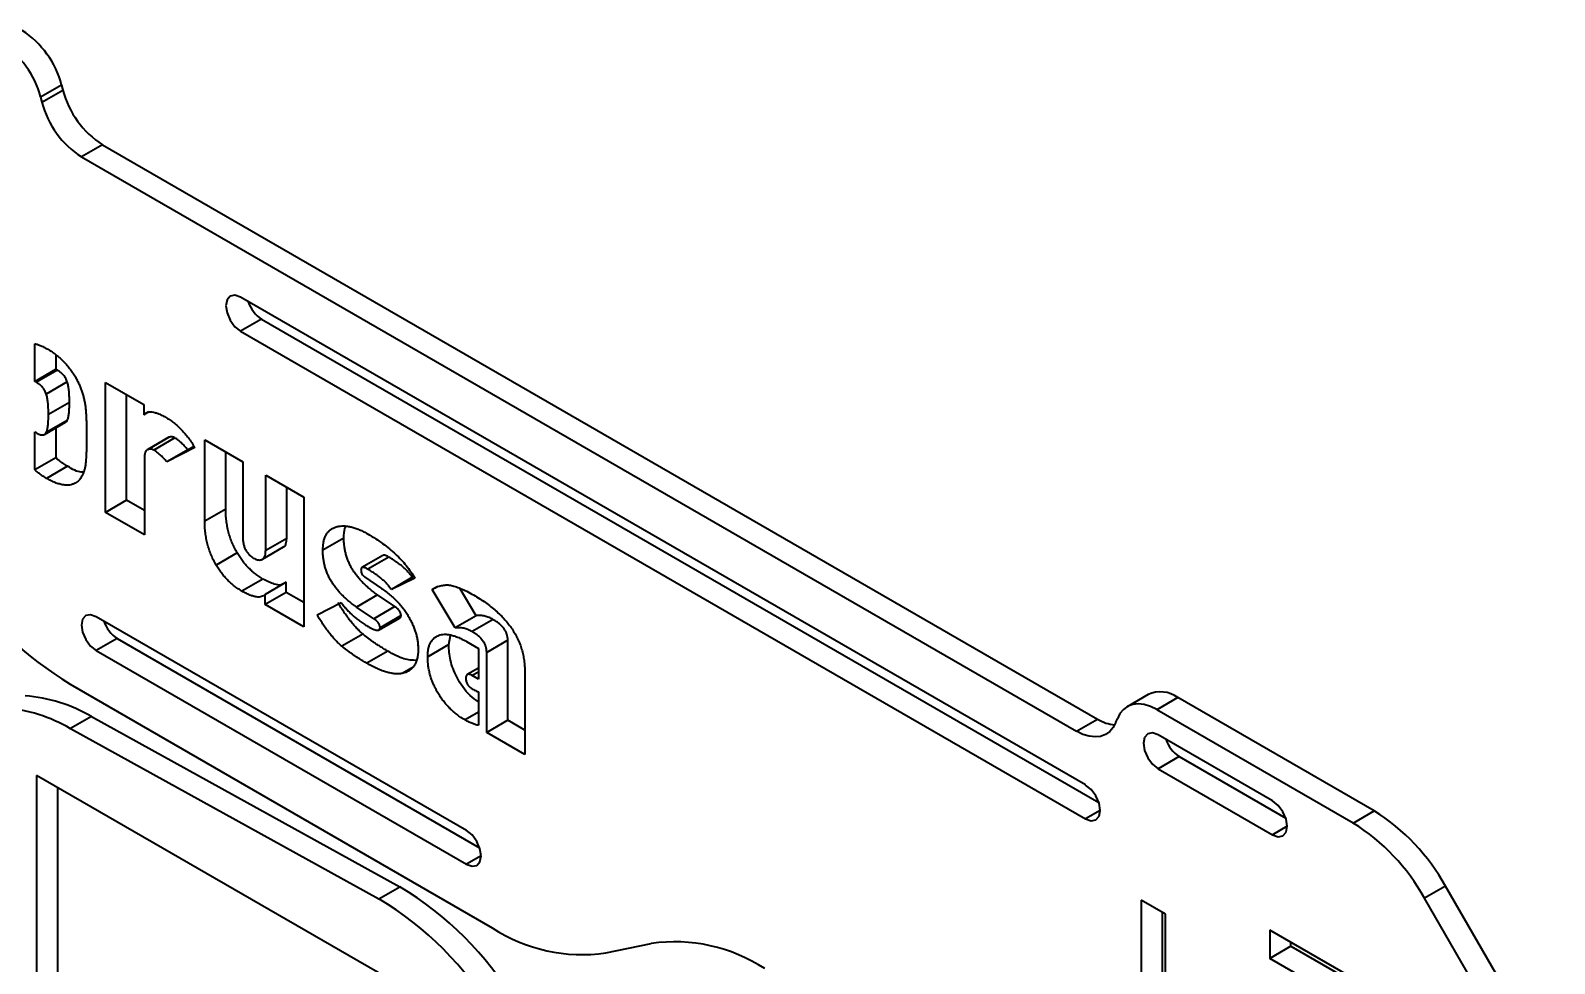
# Model space of a CAD drawing. Header units: millimetres. Extents: x 0 to 415, y 0 to 292.
# Drawn here: x 350.16 to 362.98, y 138.08 to 145.93 of the extents above; entities that cross this region are included whole.
import ezdxf

# ---------------------------------------------------------------- set-up
doc = ezdxf.new("R2010")
doc.units = ezdxf.units.MM

# ---------------------------------------------------------------- blocks, each defined once
blk = doc.blocks.new('SE9')
at = {"color": 7, "linetype": 'Continuous', "lineweight": 35}
for p, q in [((359.562, 140.015), (359.535, 139.984)), ((359.602, 140.022), (359.562, 140.015)), ((359.65, 140.006), (359.602, 140.022)), ((359.535, 139.984), (359.526, 139.934)), ((359.526, 139.934), (359.535, 139.874)), ((359.535, 139.874), (359.562, 139.812)), ((359.562, 139.812), (359.602, 139.758)), ((359.602, 139.758), (359.65, 139.72))]:
    blk.add_line(p, q, dxfattribs=at)
blk = doc.blocks.new('SE8')
blk.add_blockref('SE9', (0, 0))
blk = doc.blocks.new('SE11')
at = {"color": 7, "linetype": 'Continuous', "lineweight": 35}
for p, q in [((360.659, 139.412), (360.612, 139.45)), ((360.699, 139.358), (360.659, 139.412)), ((360.726, 139.296), (360.699, 139.358)), ((360.735, 139.236), (360.726, 139.296)), ((360.612, 139.165), (360.659, 139.148)), ((360.659, 139.148), (360.699, 139.156)), ((360.699, 139.156), (360.726, 139.187)), ((360.726, 139.187), (360.735, 139.236))]:
    blk.add_line(p, q, dxfattribs=at)
blk = doc.blocks.new('SE10')
blk.add_blockref('SE11', (0, 0))
blk = doc.blocks.new('SE17')
at = {"color": 7, "linetype": 'Continuous', "lineweight": 35}
for p, q in [((351.816, 143.664), (351.806, 143.615)), ((351.806, 143.615), (351.816, 143.555)), ((351.842, 143.695), (351.816, 143.664)), ((351.883, 143.703), (351.842, 143.695)), ((351.93, 143.687), (351.883, 143.703)), ((351.816, 143.555), (351.842, 143.493)), ((351.842, 143.493), (351.883, 143.439)), ((351.883, 143.439), (351.93, 143.401))]:
    blk.add_line(p, q, dxfattribs=at)
blk = doc.blocks.new('SE16')
blk.add_blockref('SE17', (0, 0))
blk = doc.blocks.new('SE19')
at = {"color": 7, "linetype": 'Continuous', "lineweight": 35}
for p, q in [((359.085, 139.545), (359.038, 139.583)), ((359.125, 139.491), (359.085, 139.545)), ((359.152, 139.429), (359.125, 139.491)), ((359.162, 139.369), (359.152, 139.429)), ((359.152, 139.32), (359.162, 139.369)), ((359.038, 139.298), (359.085, 139.281)), ((359.085, 139.281), (359.125, 139.289)), ((359.125, 139.289), (359.152, 139.32))]:
    blk.add_line(p, q, dxfattribs=at)
blk = doc.blocks.new('SE18')
blk.add_blockref('SE19', (0, 0))
blk = doc.blocks.new('SE25')
at = {"color": 7, "linetype": 'Continuous', "lineweight": 35}
for p, q in [((353.877, 139.163), (353.829, 139.202)), ((353.917, 139.109), (353.877, 139.163)), ((353.943, 139.047), (353.917, 139.109)), ((353.953, 138.987), (353.943, 139.047)), ((353.943, 138.938), (353.953, 138.987)), ((353.829, 138.916), (353.877, 138.899)), ((353.877, 138.899), (353.917, 138.907)), ((353.917, 138.907), (353.943, 138.938))]:
    blk.add_line(p, q, dxfattribs=at)
blk = doc.blocks.new('SE24')
blk.add_blockref('SE25', (0, 0))
blk = doc.blocks.new('SE27')
at = {"color": 7, "linetype": 'Continuous', "lineweight": 35}
for p, q in [((350.601, 140.977), (350.591, 140.928)), ((350.591, 140.928), (350.601, 140.868)), ((350.627, 141.008), (350.601, 140.977)), ((350.668, 141.016), (350.627, 141.008)), ((350.715, 140.999), (350.668, 141.016)), ((350.601, 140.868), (350.627, 140.806)), ((350.627, 140.806), (350.668, 140.752)), ((350.668, 140.752), (350.715, 140.714))]:
    blk.add_line(p, q, dxfattribs=at)
blk = doc.blocks.new('SE26')
blk.add_blockref('SE27', (0, 0))
blk = doc.blocks.new('SE33')
at = {"color": 7, "linetype": 'Continuous', "lineweight": 35}
for p, q in [((359.016, 140.009), (358.963, 140.035)), ((359.069, 139.993), (359.016, 140.009)), ((359.243, 140.032), (359.207, 140.007)), ((359.272, 140.067), (359.243, 140.032)), ((359.294, 140.111), (359.272, 140.067)), ((359.119, 139.987), (359.069, 139.993)), ((359.165, 139.992), (359.119, 139.987)), ((359.207, 140.007), (359.165, 139.992))]:
    blk.add_line(p, q, dxfattribs=at)
blk = doc.blocks.new('SE32')
blk.add_blockref('SE33', (0, 0))
blk = doc.blocks.new('SE35')
at = {"color": 7, "linetype": 'Continuous', "lineweight": 35}
for p, q in [((359.482, 140.265), (359.436, 140.26)), ((359.532, 140.259), (359.482, 140.265)), ((359.328, 140.184), (359.306, 140.141)), ((359.358, 140.219), (359.328, 140.184)), ((359.394, 140.245), (359.358, 140.219)), ((359.436, 140.26), (359.394, 140.245)), ((359.584, 140.243), (359.532, 140.259)), ((359.638, 140.217), (359.584, 140.243))]:
    blk.add_line(p, q, dxfattribs=at)
blk = doc.blocks.new('SE34')
blk.add_blockref('SE35', (0, 0))

msp = doc.modelspace()

# ---------------------------------------------------------------- linework, layer by layer
at = {"color": 7, "linetype": 'Continuous', "lineweight": 35}
for p, q in [((350.4243, 145.4722), (350.2475, 145.3702)), ((350.2591, 145.327), (350.4359, 145.429)), ((350.4243, 145.4722), (350.4359, 145.429)), ((350.2475, 145.3702), (350.2591, 145.327)), ((350.7678, 144.9699), (350.591, 144.8678)), ((350.7678, 144.9699), (359.1394, 140.1371)), ((350.591, 144.8678), (358.9626, 140.035)), ((359.0378, 139.5833), (351.93, 143.6866)), ((352.1068, 143.5029), (351.93, 143.4008)), ((352.1068, 143.5029), (359.1496, 139.4371)), ((351.93, 143.4008), (359.0378, 139.2975)), ((350.1978, 142.9785), (350.1978, 143.296)), ((350.3746, 143.1964), (350.3746, 143.0805)), ((350.1978, 142.9785), (350.3746, 143.0805)), ((350.3891, 143.0736), (350.2123, 142.9716)), ((350.4725, 142.974), (350.2957, 142.8719)), ((350.7945, 142.9688), (351.1151, 142.7836)), ((350.7945, 141.8765), (350.7945, 142.9688)), ((350.9712, 141.9785), (350.9712, 142.8667)), ((350.4903, 142.8023), (350.3135, 142.7003)), ((351.1151, 142.7836), (351.1151, 142.6977)), ((351.1563, 142.7215), (351.1151, 142.6977)), ((350.2815, 142.5331), (350.4583, 142.6351)), ((350.4725, 142.6506), (350.2957, 142.5485)), ((350.3746, 142.5868), (350.3746, 142.3382)), ((350.1978, 142.2362), (350.1978, 142.5556)), ((351.3225, 142.5058), (351.1457, 142.4038)), ((351.3277, 142.5086), (351.1509, 142.4066)), ((351.3781, 142.5027), (351.2013, 142.4007)), ((351.6281, 142.4875), (351.9488, 142.3024)), ((351.6281, 141.8016), (351.6281, 142.4875)), ((350.1978, 142.2362), (350.3746, 142.3382)), ((351.1211, 142.3237), (351.1211, 141.6879)), ((351.5442, 142.4228), (351.3097, 142.3013)), ((351.4865, 142.4034), (351.3097, 142.3013)), ((351.5387, 142.4304), (351.4865, 142.4034)), ((351.8049, 141.9037), (351.8049, 142.3854)), ((350.4747, 142.2651), (350.298, 142.1631)), ((351.9488, 142.3024), (351.9488, 141.6666)), ((352.1412, 141.5555), (352.1412, 142.1913)), ((352.1412, 142.1913), (352.4618, 142.0062)), ((352.3179, 141.6575), (352.3179, 142.0893)), ((350.9712, 141.9785), (350.7945, 141.8765)), ((351.1211, 141.892), (350.9712, 141.9785)), ((352.4618, 142.0062), (352.4618, 140.9139)), ((351.1211, 141.6879), (350.7945, 141.8765)), ((351.8049, 141.9037), (351.6281, 141.8016)), ((352.1155, 141.4837), (352.2923, 141.5857)), ((352.3179, 141.6575), (352.1412, 141.5555)), ((352.7989, 141.6605), (352.6221, 141.5584)), ((351.9011, 141.536), (351.7243, 141.434)), ((353.128, 141.5141), (352.9512, 141.4121)), ((353.1769, 141.5013), (353.0002, 141.3992)), ((352.1183, 141.3163), (351.9415, 141.2143)), ((352.9733, 141.3343), (353.1161, 141.2365)), ((353.3756, 141.3305), (353.1988, 141.2284)), ((353.3954, 141.324), (353.1988, 141.2284)), ((352.3147, 141.2892), (352.1379, 141.1871)), ((352.3147, 141.2029), (352.1379, 141.1009)), ((352.1379, 141.1009), (352.1379, 141.1871)), ((352.3147, 141.2029), (352.3147, 141.2892)), ((352.4618, 141.118), (352.3147, 141.2029)), ((353.0832, 141.1828), (352.9065, 141.0807)), ((353.2268, 141.0846), (353.0832, 141.1828)), ((353.588, 141.253), (353.543, 141.227)), ((353.7349, 140.9051), (353.543, 141.227)), ((353.9117, 141.0071), (353.7773, 141.2326)), ((352.4618, 140.9139), (352.1379, 141.1009)), ((352.574, 141.0157), (352.776, 141.119)), ((353.05, 140.9825), (352.9065, 141.0807)), ((353.2268, 141.0846), (353.05, 140.9825)), ((353.8292, 139.2016), (350.715, 140.9993)), ((353.0946, 140.8877), (353.2713, 140.9898)), ((353.2799, 141.0082), (353.1031, 140.9062)), ((353.9117, 141.0071), (353.7349, 140.9051)), ((354.0559, 140.9753), (353.8792, 140.8733)), ((350.8918, 140.8156), (350.715, 140.7136)), ((350.8918, 140.8156), (353.941, 139.0553)), ((352.9585, 140.8524), (352.7817, 140.7504)), ((353.6807, 140.7647), (353.6962, 140.8408)), ((353.8313, 140.7898), (353.9302, 140.7327)), ((354.1777, 140.8009), (354.0009, 140.6988)), ((354.1777, 140.1275), (354.1777, 140.8009)), ((350.715, 140.7136), (353.8292, 138.9158)), ((353.1684, 140.7101), (352.9916, 140.6081)), ((353.6807, 140.7647), (353.5039, 140.6626)), ((353.9302, 140.7327), (353.9302, 140.4735)), ((354.0009, 140.0254), (354.0009, 140.6988)), ((353.3808, 140.5747), (353.289, 140.5217)), ((353.9302, 140.5667), (353.8368, 140.5127)), ((353.9302, 140.5327), (353.8789, 140.5031)), ((354.3216, 140.5357), (354.3216, 139.8403)), ((350.4967, 140.4313), (354.0475, 138.3815)), ((353.9302, 140.4735), (353.8789, 140.5031)), ((353.9302, 140.3671), (353.9302, 140.0859)), ((359.5648, 140.3435), (359.388, 140.2415)), ((359.8147, 140.3188), (359.638, 140.2167)), ((361.4665, 139.3652), (359.8147, 140.3188)), ((350.6762, 140.1591), (350.4994, 140.0571)), ((350.6762, 140.1591), (353.2686, 138.7272)), ((353.9302, 140.1946), (353.8191, 140.1304)), ((358.9626, 140.035), (359.1394, 140.1371)), ((359.2945, 140.111), (359.3061, 140.1408)), ((361.2898, 139.2631), (359.638, 140.2167)), ((350.4994, 140.0571), (353.0918, 138.6251)), ((354.1777, 140.1275), (354.0009, 140.0254)), ((354.3216, 139.8403), (354.0009, 140.0254)), ((354.3216, 140.0444), (354.1777, 140.1275)), ((360.6116, 139.4505), (359.6495, 140.0059)), ((359.8263, 139.8222), (359.6495, 139.7201)), ((359.8263, 139.8222), (360.7234, 139.3043)), ((353.2995, 137.8822), (350.2126, 139.6642)), ((350.2126, 139.6642), (350.2126, 137.1737)), ((359.6495, 139.7201), (360.6116, 139.1647)), ((350.3894, 139.5621), (350.3894, 137.2758)), ((359.1616, 139.369), (359.0378, 139.2975)), ((361.2898, 139.2631), (361.4665, 139.3652)), ((360.7354, 139.2361), (360.6116, 139.1647)), ((353.9529, 138.9872), (353.8292, 138.9158)), ((353.0918, 138.6251), (353.2686, 138.7272)), ((362.0665, 138.7318), (361.8898, 138.6298)), ((362.9837, 137.1433), (362.0665, 138.7318)), ((359.7108, 138.4967), (359.5058, 138.615)), ((359.5058, 138.615), (359.5058, 136.7748)), ((362.8069, 137.0412), (361.8898, 138.6298)), ((359.6826, 138.513), (359.6826, 136.8768)), ((359.7108, 136.6564), (359.7108, 138.4967)), ((361.258, 137.9742), (360.5877, 138.3612)), ((360.5877, 138.3612), (360.5877, 138.1244)), ((355.0023, 138.1699), (355.3849, 138.2497)), ((360.7644, 138.2264), (360.5877, 138.1244)), ((360.7644, 138.2264), (360.7644, 138.2591)), ((360.7644, 138.2264), (361.4347, 137.8395)), ((361.258, 137.7374), (360.5877, 138.1244))]:
    msp.add_line(p, q, dxfattribs=at)
for centre, radius, start, end in [((349.668, 145.275), 0.7816, 14.61297, 57.11028), ((349.4912, 145.173), 0.7816, 14.61297, 57.11028), ((351.1922, 145.6262), 0.7816, 194.61297, 237.11028), ((351.0154, 145.5241), 0.7816, 194.61297, 237.11028), ((352.2551, 143.7321), 0.2731, 197.70377, 237.10104), ((352.1767, 143.1892), 3.2293, 215.32201, 238.65112), ((351.0401, 141.0449), 0.2731, 197.70377, 237.10104), ((350.0179, 139.0328), 1.3045, 59.69635, 85.57089), ((359.6688, 140.12), 0.2466, 53.72258, 114.96696), ((349.8412, 138.9308), 1.3045, 59.69635, 85.57089), ((359.3125, 140.4185), 0.3304, 238.40283, 265.20009), ((359.9746, 140.0515), 0.2731, 197.70377, 237.10104), ((360.3736, 137.7943), 1.7311, 28.85561, 58.04533), ((360.5503, 137.8964), 1.7311, 28.85561, 58.04533), ((351.8334, 136.3251), 2.7982, 30.79413, 59.14217), ((351.6566, 136.223), 2.7982, 30.79413, 59.14217), ((354.8056, 139.5424), 1.3866, 236.85414, 278.15382), ((355.5815, 136.8771), 1.3866, 56.85414, 98.15382)]:
    msp.add_arc(centre, radius, start, end, dxfattribs=at)
for points, knots in [([(350.1978, 143.296), (350.2024, 143.2952), (350.2156, 143.2923), (350.2385, 143.2849), (350.2672, 143.2723), (350.2873, 143.2613), (350.2977, 143.2555)], [0, 0, 0, 0, 0.1441048, 0.4072274, 0.6909612, 1, 1, 1, 1]), ([(350.2977, 143.2555), (350.3103, 143.248), (350.3349, 143.2334), (350.3706, 143.208), (350.4042, 143.1809), (350.4356, 143.1517), (350.4651, 143.1209), (350.4923, 143.0879), (350.5176, 143.0532), (350.5325, 143.0285), (350.5399, 143.0162)], [0, 0, 0, 0, 0.1433743, 0.278982, 0.4077707, 0.5317532, 0.6517644, 0.7685504, 0.8843881, 1, 1, 1, 1]), ([(350.2957, 142.8719), (350.2938, 142.8772), (350.2901, 142.8874), (350.2827, 142.9022), (350.2739, 142.916), (350.2643, 142.9293), (350.2529, 142.9412), (350.2405, 142.9526), (350.2268, 142.9627), (350.2172, 142.9686), (350.2123, 142.9716)], [0, 0, 0, 0, 0.1208253, 0.2362908, 0.3495469, 0.4666222, 0.5863322, 0.7136198, 0.852442, 1, 1, 1, 1]), ([(350.4725, 142.974), (350.4706, 142.9792), (350.4669, 142.9894), (350.4595, 143.0043), (350.4507, 143.0181), (350.441, 143.0314), (350.4297, 143.0433), (350.4173, 143.0546), (350.4036, 143.0647), (350.394, 143.0706), (350.3891, 143.0736)], [0, 0, 0, 0, 0.1208253, 0.2362908, 0.3495469, 0.4666222, 0.5863322, 0.7136198, 0.852442, 1, 1, 1, 1]), ([(350.4903, 142.8023), (350.4902, 142.8118), (350.4901, 142.8299), (350.4895, 142.8562), (350.4879, 142.8807), (350.486, 142.9032), (350.4835, 142.9237), (350.4805, 142.9421), (350.4772, 142.9586), (350.474, 142.9691), (350.4725, 142.974)], [0, 0, 0, 0, 0.1731746, 0.3305266, 0.4758076, 0.6073272, 0.7235333, 0.8281896, 0.9199373, 1, 1, 1, 1]), ([(350.5399, 143.0162), (350.5455, 143.0063), (350.5566, 142.9866), (350.5714, 142.956), (350.5843, 142.9246), (350.596, 142.8928), (350.6058, 142.8602), (350.614, 142.8269), (350.6205, 142.7929), (350.6236, 142.7704), (350.6251, 142.759)], [0, 0, 0, 0, 0.1179976, 0.2368457, 0.3567864, 0.4783508, 0.6017837, 0.730689, 0.8631094, 1, 1, 1, 1]), ([(350.3135, 142.7003), (350.3134, 142.7097), (350.3133, 142.7278), (350.3127, 142.7542), (350.3111, 142.7787), (350.3092, 142.8011), (350.3067, 142.8216), (350.3037, 142.84), (350.3004, 142.8566), (350.2972, 142.8671), (350.2957, 142.8719)], [0, 0, 0, 0, 0.1731746, 0.3305266, 0.4758076, 0.6073272, 0.7235333, 0.8281896, 0.9199373, 1, 1, 1, 1]), ([(350.4725, 142.6506), (350.474, 142.6537), (350.4772, 142.6605), (350.4805, 142.6732), (350.4835, 142.6884), (350.4859, 142.7061), (350.4879, 142.7264), (350.4895, 142.7491), (350.4901, 142.7748), (350.4902, 142.7929), (350.4903, 142.8023)], [0, 0, 0, 0, 0.0797831, 0.1712106, 0.2755015, 0.3947837, 0.5240937, 0.6688675, 0.82743, 1, 1, 1, 1]), ([(350.6251, 142.759), (350.6258, 142.7522), (350.6273, 142.7373), (350.6293, 142.7138), (350.6307, 142.6876), (350.632, 142.6585), (350.6329, 142.6266), (350.6338, 142.5918), (350.6339, 142.5546), (350.634, 142.5286), (350.6341, 142.5152)], [0, 0, 0, 0, 0.0816565, 0.1765441, 0.2820779, 0.4008277, 0.5328237, 0.6756685, 0.8317836, 1, 1, 1, 1]), ([(351.1151, 142.6977), (351.1192, 142.7023), (351.1275, 142.7115), (351.144, 142.7192), (351.1628, 142.7234), (351.1845, 142.723), (351.2092, 142.718), (351.2365, 142.7087), (351.2666, 142.6954), (351.2875, 142.6838), (351.2985, 142.6778)], [0, 0, 0, 0, 0.1057024, 0.2120424, 0.3209828, 0.4369971, 0.5608107, 0.6958468, 0.84109, 1, 1, 1, 1]), ([(350.2957, 142.5485), (350.2972, 142.5517), (350.3004, 142.5584), (350.3037, 142.5712), (350.3068, 142.5863), (350.3091, 142.6041), (350.3112, 142.6243), (350.3127, 142.6471), (350.3133, 142.6728), (350.3134, 142.6908), (350.3135, 142.7003)], [0, 0, 0, 0, 0.0797831, 0.1712106, 0.2755015, 0.3947837, 0.5240937, 0.6688675, 0.82743, 1, 1, 1, 1]), ([(350.458, 142.6357), (350.4588, 142.6359), (350.4654, 142.6379), (350.4692, 142.6447), (350.4725, 142.6506)], [0, 0, 0, 0, 0.1183497, 1, 1, 1, 1]), ([(351.2985, 142.6778), (351.3104, 142.6706), (351.3339, 142.6564), (351.3684, 142.6312), (351.4015, 142.603), (351.4331, 142.5725), (351.4632, 142.539), (351.4918, 142.5029), (351.5194, 142.4643), (351.5359, 142.4367), (351.5442, 142.4228)], [0, 0, 0, 0, 0.1319909, 0.2594183, 0.3835632, 0.5063408, 0.6272372, 0.7491807, 0.8733256, 1, 1, 1, 1]), ([(350.2123, 142.5458), (350.2173, 142.5431), (350.2269, 142.5379), (350.2407, 142.5322), (350.2531, 142.529), (350.2644, 142.528), (350.2742, 142.5297), (350.283, 142.5333), (350.29, 142.5399), (350.2938, 142.5456), (350.2957, 142.5485)], [0, 0, 0, 0, 0.1504517, 0.2871653, 0.4172012, 0.5372296, 0.6532458, 0.7668031, 0.8810213, 1, 1, 1, 1]), ([(350.6341, 142.5152), (350.634, 142.5017), (350.6339, 142.4759), (350.6338, 142.4385), (350.633, 142.4047), (350.632, 142.3738), (350.6307, 142.3462), (350.6294, 142.3216), (350.6273, 142.3005), (350.6258, 142.2875), (350.6251, 142.2814)], [0, 0, 0, 0, 0.1692208, 0.3251464, 0.4690261, 0.5996541, 0.7194668, 0.8248725, 0.9184426, 1, 1, 1, 1]), ([(351.3781, 142.5027), (351.3739, 142.5048), (351.3655, 142.5091), (351.3528, 142.5117), (351.34, 142.5117), (351.332, 142.5097), (351.3277, 142.5086)], [0, 0, 0, 0, 0.2238437, 0.4610809, 0.715134, 1, 1, 1, 1]), ([(351.4865, 142.4034), (351.4767, 142.4147), (351.458, 142.4362), (351.4298, 142.4637), (351.4035, 142.4865), (351.3863, 142.4975), (351.3781, 142.5027)], [0, 0, 0, 0, 0.2889211, 0.5473811, 0.7839958, 1, 1, 1, 1]), ([(350.4747, 142.2651), (350.4641, 142.2714), (350.4438, 142.2834), (350.415, 142.3041), (350.3921, 142.322), (350.3791, 142.3339), (350.3746, 142.3382)], [0, 0, 0, 0, 0.313982, 0.5999654, 0.8592399, 1, 1, 1, 1]), ([(351.1509, 142.4066), (351.1463, 142.4042), (351.1363, 142.3991), (351.1277, 142.3805), (351.1217, 142.3556), (351.1213, 142.3349), (351.1211, 142.3237)], [0, 0, 0, 0, 0.2022899, 0.4284258, 0.6897374, 1, 1, 1, 1]), ([(351.2013, 142.4007), (351.1972, 142.4027), (351.1887, 142.407), (351.176, 142.4097), (351.1633, 142.4096), (351.1552, 142.4076), (351.1509, 142.4066)], [0, 0, 0, 0, 0.2238437, 0.4610809, 0.715134, 1, 1, 1, 1]), ([(351.3097, 142.3013), (351.2999, 142.3126), (351.2813, 142.3341), (351.2531, 142.3617), (351.2267, 142.3845), (351.2095, 142.3954), (351.2013, 142.4007)], [0, 0, 0, 0, 0.2889211, 0.5473811, 0.7839958, 1, 1, 1, 1]), ([(350.298, 142.1631), (350.2873, 142.1694), (350.2671, 142.1814), (350.2382, 142.202), (350.2154, 142.22), (350.2023, 142.2318), (350.1978, 142.2362)], [0, 0, 0, 0, 0.313982, 0.5999654, 0.8592399, 1, 1, 1, 1]), ([(350.6049, 142.2166), (350.5998, 142.216), (350.5614, 142.2117), (350.515, 142.2403), (350.4747, 142.2651)], [0, 0, 0, 0, 0.133865, 1, 1, 1, 1]), ([(350.6251, 142.2814), (350.6236, 142.2718), (350.6205, 142.2528), (350.614, 142.2264), (350.6058, 142.2026), (350.5959, 142.1814), (350.5844, 142.1628), (350.5711, 142.1468), (350.5564, 142.1331), (350.5452, 142.1262), (350.5397, 142.1227)], [0, 0, 0, 0, 0.1367995, 0.2691317, 0.3979512, 0.5213019, 0.6427855, 0.763312, 0.8820809, 1, 1, 1, 1]), ([(350.5397, 142.1227), (350.5322, 142.1192), (350.5171, 142.1121), (350.4918, 142.1064), (350.4646, 142.1049), (350.4353, 142.108), (350.4039, 142.1151), (350.3704, 142.1267), (350.3349, 142.1425), (350.3105, 142.1561), (350.298, 142.1631)], [0, 0, 0, 0, 0.1160089, 0.2321581, 0.3492584, 0.4687126, 0.5930287, 0.7221639, 0.8571909, 1, 1, 1, 1]), ([(351.9011, 141.536), (351.8934, 141.5499), (351.8779, 141.5777), (351.8584, 141.6212), (351.8418, 141.6657), (351.8282, 141.7114), (351.8177, 141.7582), (351.8103, 141.8059), (351.8057, 141.855), (351.8052, 141.8871), (351.8049, 141.9037)], [0, 0, 0, 0, 0.1143663, 0.2289977, 0.3454181, 0.465083, 0.589334, 0.719371, 0.8553967, 1, 1, 1, 1]), ([(351.7243, 141.434), (351.7166, 141.4479), (351.7011, 141.4757), (351.6816, 141.5192), (351.665, 141.5637), (351.6515, 141.6093), (351.6409, 141.6561), (351.6335, 141.7039), (351.6289, 141.7529), (351.6284, 141.7851), (351.6281, 141.8016)], [0, 0, 0, 0, 0.1143663, 0.2289977, 0.3454181, 0.465083, 0.589334, 0.719371, 0.8553967, 1, 1, 1, 1]), ([(352.6221, 141.5584), (352.6226, 141.5719), (352.6234, 141.5982), (352.6289, 141.6343), (352.6385, 141.6656), (352.6516, 141.693), (352.6688, 141.7156), (352.6898, 141.7338), (352.7142, 141.7486), (352.733, 141.7542), (352.7426, 141.757)], [0, 0, 0, 0, 0.1307618, 0.2556107, 0.3774893, 0.4968874, 0.6173533, 0.7404087, 0.8671825, 1, 1, 1, 1]), ([(352.7426, 141.757), (352.7516, 141.7589), (352.7697, 141.7626), (352.7988, 141.7633), (352.8293, 141.7603), (352.861, 141.7547), (352.8943, 141.7449), (352.9291, 141.7314), (352.9653, 141.7147), (352.9899, 141.7011), (353.0024, 141.6941)], [0, 0, 0, 0, 0.118551, 0.2379918, 0.3576584, 0.4789896, 0.6038728, 0.7313721, 0.8632235, 1, 1, 1, 1]), ([(352.7989, 141.6605), (352.799, 141.6904), (352.7991, 141.7251), (352.811, 141.7493), (352.8127, 141.7526)], [0, 0, 0, 0, 0.8635928, 1, 1, 1, 1]), ([(353.0024, 141.6941), (353.0239, 141.6813), (353.0654, 141.6565), (353.1255, 141.6151), (353.1813, 141.5717), (353.2328, 141.5265), (353.2801, 141.4793), (353.323, 141.4299), (353.3618, 141.3784), (353.3843, 141.342), (353.3954, 141.324)], [0, 0, 0, 0, 0.1524973, 0.2949, 0.4285817, 0.554312, 0.6725284, 0.785254, 0.8939849, 1, 1, 1, 1]), ([(351.9488, 141.6666), (351.9491, 141.6549), (351.9497, 141.6335), (351.9556, 141.6015), (351.9653, 141.5723), (351.9758, 141.5558), (351.9808, 141.548)], [0, 0, 0, 0, 0.3091471, 0.57034, 0.7948304, 1, 1, 1, 1]), ([(351.9808, 141.548), (351.9853, 141.5418), (351.9939, 141.5299), (352.008, 141.5147), (352.0224, 141.5016), (352.0321, 141.4955), (352.037, 141.4924)], [0, 0, 0, 0, 0.266058, 0.5196148, 0.7593092, 1, 1, 1, 1]), ([(352.1021, 141.478), (352.1081, 141.4801), (352.1202, 141.4844), (352.1325, 141.5013), (352.14, 141.5251), (352.1407, 141.545), (352.1412, 141.5555)], [0, 0, 0, 0, 0.2330813, 0.468545, 0.7177102, 1, 1, 1, 1]), ([(352.2917, 141.5868), (352.2941, 141.5879), (352.3036, 141.5922), (352.315, 141.6153), (352.3168, 141.6415), (352.3179, 141.6575)], [0, 0, 0, 0, 0.1220109, 0.4643093, 1, 1, 1, 1]), ([(352.9065, 141.0807), (352.895, 141.0887), (352.8727, 141.1043), (352.8404, 141.1296), (352.8102, 141.1556), (352.7823, 141.1824), (352.7566, 141.21), (352.7333, 141.2383), (352.7119, 141.267), (352.6932, 141.2969), (352.6761, 141.3272), (352.6618, 141.3584), (352.6495, 141.3901), (352.6393, 141.4226), (352.6317, 141.4557), (352.6262, 141.4895), (352.6225, 141.5242), (352.6223, 141.5469), (352.6221, 141.5584)], [0, 0, 0, 0, 0.0782246, 0.1525378, 0.2226876, 0.289044, 0.3520437, 0.4121967, 0.4697679, 0.5260537, 0.5814177, 0.6362064, 0.6918486, 0.7482229, 0.8070568, 0.8678983, 0.9324737, 1, 1, 1, 1]), ([(353.0832, 141.1828), (353.0718, 141.1908), (353.0494, 141.2063), (353.0171, 141.2317), (352.987, 141.2577), (352.9591, 141.2845), (352.9334, 141.312), (352.91, 141.3403), (352.8886, 141.3691), (352.8699, 141.399), (352.8529, 141.4292), (352.8386, 141.4604), (352.8263, 141.4921), (352.8161, 141.5246), (352.8084, 141.5577), (352.803, 141.5916), (352.7993, 141.6263), (352.7991, 141.6489), (352.7989, 141.6605)], [0, 0, 0, 0, 0.0782246, 0.1525378, 0.2226876, 0.289044, 0.3520437, 0.4121967, 0.4697679, 0.5260537, 0.5814177, 0.6362064, 0.6918486, 0.7482229, 0.8070568, 0.8678983, 0.9324737, 1, 1, 1, 1]), ([(351.9415, 141.2143), (351.9306, 141.2209), (351.9092, 141.2337), (351.8779, 141.2562), (351.8482, 141.2808), (351.8201, 141.3075), (351.7935, 141.3359), (351.7686, 141.3665), (351.7455, 141.3994), (351.7314, 141.4224), (351.7243, 141.434)], [0, 0, 0, 0, 0.1378455, 0.2691807, 0.3962328, 0.5199337, 0.6400524, 0.7596498, 0.8793212, 1, 1, 1, 1]), ([(352.1183, 141.3163), (352.1073, 141.3229), (352.086, 141.3358), (352.0547, 141.3582), (352.025, 141.3829), (351.9969, 141.4095), (351.9703, 141.4379), (351.9454, 141.4685), (351.9222, 141.5014), (351.9082, 141.5244), (351.9011, 141.536)], [0, 0, 0, 0, 0.1378455, 0.2691807, 0.3962328, 0.5199337, 0.6400524, 0.7596498, 0.8793212, 1, 1, 1, 1]), ([(352.037, 141.4924), (352.0432, 141.4891), (352.0552, 141.4826), (352.0724, 141.4772), (352.0883, 141.4751), (352.0975, 141.477), (352.1021, 141.478)], [0, 0, 0, 0, 0.2680553, 0.5197242, 0.7613307, 1, 1, 1, 1]), ([(353.1769, 141.5013), (353.1642, 141.5079), (353.1482, 141.5161), (353.1323, 141.5165), (353.1292, 141.5143), (353.1283, 141.5136)], [0, 0, 0, 0, 0.7337311, 0.9180291, 1, 1, 1, 1]), ([(353.3756, 141.3305), (353.3697, 141.3383), (353.3577, 141.3543), (353.338, 141.3775), (353.3161, 141.3994), (353.2923, 141.4214), (353.2663, 141.4423), (353.2383, 141.4627), (353.2083, 141.4827), (353.1876, 141.4949), (353.1769, 141.5013)], [0, 0, 0, 0, 0.1013619, 0.2070635, 0.3192645, 0.4386909, 0.5654471, 0.7017065, 0.8456107, 1, 1, 1, 1]), ([(352.2964, 141.2802), (352.288, 141.2749), (352.2655, 141.2608), (352.2022, 141.2733), (352.1501, 141.3), (352.1183, 141.3163)], [0, 0, 0, 0, 0.1859212, 0.5023504, 1, 1, 1, 1]), ([(353.0002, 141.3992), (352.9956, 141.4018), (352.9872, 141.4065), (352.9755, 141.4112), (352.9655, 141.4139), (352.9571, 141.4144), (352.9506, 141.4123), (352.9459, 141.4076), (352.9434, 141.4002), (352.943, 141.3943), (352.9428, 141.3913)], [0, 0, 0, 0, 0.1776765, 0.3306682, 0.4670728, 0.5832765, 0.6885455, 0.7898367, 0.8907001, 1, 1, 1, 1]), ([(352.9428, 141.3913), (352.9431, 141.3856), (352.9436, 141.3752), (352.9498, 141.3585), (352.9603, 141.3438), (352.9688, 141.3376), (352.9733, 141.3343)], [0, 0, 0, 0, 0.2765699, 0.5064102, 0.7343183, 1, 1, 1, 1]), ([(353.1988, 141.2284), (353.1929, 141.2363), (353.181, 141.2523), (353.1613, 141.2754), (353.1393, 141.2974), (353.1155, 141.3194), (353.0895, 141.3403), (353.0615, 141.3607), (353.0315, 141.3807), (353.0108, 141.3929), (353.0002, 141.3992)], [0, 0, 0, 0, 0.1013619, 0.2070635, 0.3192645, 0.4386909, 0.5654471, 0.7017065, 0.8456107, 1, 1, 1, 1]), ([(352.1379, 141.1871), (352.1333, 141.1828), (352.124, 141.1742), (352.1061, 141.1672), (352.0858, 141.1636), (352.0622, 141.1655), (352.0362, 141.1709), (352.0071, 141.1813), (351.9753, 141.1956), (351.9531, 141.2079), (351.9415, 141.2143)], [0, 0, 0, 0, 0.1043021, 0.2092145, 0.3196531, 0.4352174, 0.5604054, 0.6949643, 0.8415611, 1, 1, 1, 1]), ([(353.1161, 141.2365), (353.1288, 141.2276), (353.1533, 141.2102), (353.1887, 141.1819), (353.2216, 141.1528), (353.2521, 141.123), (353.2798, 141.0917), (353.3053, 141.0602), (353.328, 141.0273), (353.3413, 141.0046), (353.3479, 140.9934)], [0, 0, 0, 0, 0.1490806, 0.2897086, 0.4225326, 0.5483218, 0.6675071, 0.7820868, 0.8925824, 1, 1, 1, 1]), ([(353.543, 141.227), (353.5555, 141.2345), (353.5794, 141.2487), (353.6178, 141.2619), (353.6559, 141.2675), (353.695, 141.2649), (353.7369, 141.2539), (353.7829, 141.2372), (353.8346, 141.2125), (353.8707, 141.1924), (353.8897, 141.1819)], [0, 0, 0, 0, 0.1388602, 0.2651818, 0.3813842, 0.4879379, 0.5968093, 0.7184716, 0.8523342, 1, 1, 1, 1]), ([(353.8897, 141.1819), (353.9072, 141.1716), (353.941, 141.1516), (353.99, 141.1186), (354.0356, 141.0847), (354.0779, 141.0492), (354.1169, 141.0129), (354.1527, 140.9753), (354.1849, 140.9364), (354.2138, 140.8964), (354.2393, 140.8552), (354.2615, 140.8128), (354.2803, 140.7691), (354.2952, 140.7244), (354.307, 140.6786), (354.3156, 140.6316), (354.3205, 140.5835), (354.3212, 140.5519), (354.3216, 140.5357)], [0, 0, 0, 0, 0.08302, 0.160717, 0.2337823, 0.3021824, 0.3666185, 0.4276821, 0.4856168, 0.5409223, 0.594909, 0.6484057, 0.7017134, 0.7564169, 0.8128081, 0.8715645, 0.9340209, 1, 1, 1, 1]), ([(352.9585, 140.8524), (352.9491, 140.8608), (352.9302, 140.8778), (352.9027, 140.906), (352.8757, 140.936), (352.8494, 140.9684), (352.8236, 141.0027), (352.7985, 141.039), (352.7741, 141.0774), (352.7587, 141.1042), (352.7508, 141.1178)], [0, 0, 0, 0, 0.1188781, 0.2387591, 0.3590071, 0.4816324, 0.6067348, 0.734002, 0.8646452, 1, 1, 1, 1]), ([(352.776, 141.119), (352.7835, 141.1089), (352.7988, 141.0886), (352.8234, 141.06), (352.8491, 141.0326), (352.8763, 141.0068), (352.9049, 140.9825), (352.9349, 140.9598), (352.9662, 140.9381), (352.9875, 140.9254), (352.9984, 140.9189)], [0, 0, 0, 0, 0.1161523, 0.2327017, 0.3519073, 0.4731573, 0.5982778, 0.7269799, 0.861094, 1, 1, 1, 1]), ([(353.2799, 141.0082), (353.2798, 141.0115), (353.2796, 141.0178), (353.277, 141.028), (353.2725, 141.0379), (353.2667, 141.0479), (353.2588, 141.0571), (353.2498, 141.0669), (353.2388, 141.0759), (353.231, 141.0816), (353.2268, 141.0846)], [0, 0, 0, 0, 0.112712, 0.2170552, 0.3198905, 0.4281519, 0.5454416, 0.6780997, 0.8282669, 1, 1, 1, 1]), ([(352.7817, 140.7504), (352.7723, 140.7588), (352.7534, 140.7757), (352.7259, 140.8039), (352.6989, 140.834), (352.6727, 140.8664), (352.6468, 140.9006), (352.6217, 140.9369), (352.5973, 140.9754), (352.5819, 141.0021), (352.574, 141.0157)], [0, 0, 0, 0, 0.1188781, 0.2387591, 0.3590071, 0.4816324, 0.6067348, 0.734002, 0.8646452, 1, 1, 1, 1]), ([(352.9984, 140.9189), (353.0066, 140.9144), (353.0219, 140.9059), (353.0433, 140.8953), (353.0614, 140.8886), (353.0763, 140.8849), (353.0881, 140.8848), (353.0967, 140.8881), (353.1021, 140.8954), (353.1028, 140.9025), (353.1031, 140.9062)], [0, 0, 0, 0, 0.1999494, 0.3738806, 0.5230876, 0.648884, 0.7519466, 0.8415386, 0.9191946, 1, 1, 1, 1]), ([(353.1031, 140.9062), (353.103, 140.9094), (353.1028, 140.9157), (353.1002, 140.926), (353.0957, 140.9359), (353.0899, 140.9459), (353.082, 140.9551), (353.073, 140.9649), (353.062, 140.9738), (353.0542, 140.9795), (353.05, 140.9825)], [0, 0, 0, 0, 0.112712, 0.2170552, 0.3198905, 0.4281519, 0.5454416, 0.6780997, 0.8282669, 1, 1, 1, 1]), ([(353.2708, 140.9908), (353.2726, 140.9915), (353.2784, 140.9939), (353.2793, 141.0024), (353.2799, 141.0082)], [0, 0, 0, 0, 0.317592, 1, 1, 1, 1]), ([(353.3479, 140.9934), (353.3539, 140.9822), (353.3659, 140.9601), (353.3815, 140.9263), (353.3946, 140.8927), (353.4052, 140.8591), (353.4134, 140.8257), (353.4195, 140.7922), (353.423, 140.7588), (353.4235, 140.7372), (353.4238, 140.7263)], [0, 0, 0, 0, 0.1265792, 0.2502167, 0.3723652, 0.4933551, 0.6159888, 0.7402724, 0.8682513, 1, 1, 1, 1]), ([(353.8792, 140.8733), (353.8673, 140.8795), (353.8431, 140.8922), (353.8068, 140.9029), (353.7703, 140.9078), (353.7469, 140.906), (353.7349, 140.9051)], [0, 0, 0, 0, 0.2334264, 0.4739541, 0.7287075, 1, 1, 1, 1]), ([(354.0559, 140.9753), (354.044, 140.9816), (354.0199, 140.9942), (353.9836, 141.005), (353.947, 141.0099), (353.9237, 141.0081), (353.9117, 141.0071)], [0, 0, 0, 0, 0.2334264, 0.4739541, 0.7287075, 1, 1, 1, 1]), ([(354.1777, 140.8009), (354.1773, 140.8093), (354.1765, 140.8253), (354.1712, 140.8503), (354.1611, 140.8744), (354.1475, 140.8976), (354.1296, 140.9189), (354.1085, 140.9398), (354.0834, 140.9584), (354.0655, 140.9694), (354.0559, 140.9753)], [0, 0, 0, 0, 0.1225344, 0.2346436, 0.3390082, 0.4458194, 0.5609172, 0.6885928, 0.8342233, 1, 1, 1, 1]), ([(353.1684, 140.7101), (353.1575, 140.7164), (353.1363, 140.7287), (353.1054, 140.7479), (353.0763, 140.766), (353.049, 140.7839), (353.0238, 140.8019), (353.0003, 140.8187), (352.9788, 140.8355), (352.9651, 140.8469), (352.9585, 140.8524)], [0, 0, 0, 0, 0.1554121, 0.3014063, 0.4391469, 0.5688033, 0.6893299, 0.800572, 0.9041356, 1, 1, 1, 1]), ([(353.5039, 140.6626), (353.5041, 140.6735), (353.5046, 140.6948), (353.5085, 140.724), (353.5146, 140.7504), (353.5236, 140.7734), (353.5345, 140.794), (353.5485, 140.8111), (353.5645, 140.8257), (353.5772, 140.8325), (353.5836, 140.8359)], [0, 0, 0, 0, 0.1346944, 0.2634008, 0.3885116, 0.5102354, 0.6306126, 0.7521073, 0.8739628, 1, 1, 1, 1]), ([(353.5836, 140.8359), (353.5911, 140.8394), (353.6062, 140.8465), (353.632, 140.8511), (353.6598, 140.8517), (353.6898, 140.8479), (353.722, 140.8401), (353.7565, 140.8275), (353.7931, 140.8112), (353.8184, 140.797), (353.8313, 140.7898)], [0, 0, 0, 0, 0.1132961, 0.2278297, 0.3435801, 0.4631183, 0.5876037, 0.7178863, 0.8551095, 1, 1, 1, 1]), ([(354.0009, 140.6988), (354.0005, 140.7072), (353.9997, 140.7232), (353.9944, 140.7483), (353.9843, 140.7724), (353.9707, 140.7955), (353.9529, 140.8169), (353.9317, 140.8377), (353.9066, 140.8564), (353.8887, 140.8674), (353.8792, 140.8733)], [0, 0, 0, 0, 0.1225344, 0.2346436, 0.3390082, 0.4458194, 0.5609172, 0.6885928, 0.8342233, 1, 1, 1, 1]), ([(352.9916, 140.6081), (352.9807, 140.6144), (352.9595, 140.6267), (352.9286, 140.6459), (352.8995, 140.6639), (352.8723, 140.6819), (352.847, 140.6998), (352.8236, 140.7166), (352.802, 140.7334), (352.7883, 140.7449), (352.7817, 140.7504)], [0, 0, 0, 0, 0.1554121, 0.3014063, 0.4391469, 0.5688033, 0.6893299, 0.800572, 0.9041356, 1, 1, 1, 1]), ([(353.4091, 140.6312), (353.3748, 140.6327), (353.2986, 140.6361), (353.2146, 140.6839), (353.1684, 140.7101)], [0, 0, 0, 0, 0.4508433, 1, 1, 1, 1]), ([(353.4238, 140.7263), (353.4234, 140.712), (353.4228, 140.6842), (353.4159, 140.647), (353.4055, 140.614), (353.3907, 140.5858), (353.3717, 140.5623), (353.3479, 140.5441), (353.3206, 140.5297), (353.2997, 140.5244), (353.289, 140.5217)], [0, 0, 0, 0, 0.1282099, 0.251404, 0.372064, 0.4904666, 0.6117887, 0.7355568, 0.8644129, 1, 1, 1, 1]), ([(353.8191, 140.1304), (353.8073, 140.1374), (353.7845, 140.1511), (353.751, 140.1752), (353.7194, 140.2008), (353.6896, 140.2285), (353.6616, 140.2579), (353.6355, 140.2896), (353.6112, 140.3231), (353.5891, 140.3585), (353.5689, 140.3949), (353.5516, 140.432), (353.5367, 140.4697), (353.5247, 140.5077), (353.5154, 140.546), (353.5086, 140.5848), (353.5045, 140.6241), (353.5041, 140.6496), (353.5039, 140.6626)], [0, 0, 0, 0, 0.0710798, 0.1390492, 0.2043272, 0.2669235, 0.3278884, 0.3880627, 0.447462, 0.5075078, 0.567104, 0.6258604, 0.6847723, 0.7442755, 0.8046058, 0.8670147, 0.9319625, 1, 1, 1, 1]), ([(353.9302, 140.2832), (353.9065, 140.2998), (353.8369, 140.3484), (353.7478, 140.4788), (353.6883, 140.6343), (353.6832, 140.7212), (353.6807, 140.7647)], [0, 0, 0, 0, 0.1673623, 0.4901633, 0.7447594, 1, 1, 1, 1]), ([(353.289, 140.5217), (353.2795, 140.5204), (353.2602, 140.5175), (353.2289, 140.5184), (353.1953, 140.523), (353.1592, 140.5321), (353.1208, 140.5446), (353.0799, 140.5617), (353.0365, 140.5831), (353.0068, 140.5996), (352.9916, 140.6081)], [0, 0, 0, 0, 0.1080943, 0.2191237, 0.3346857, 0.4545877, 0.5807416, 0.7134212, 0.8532525, 1, 1, 1, 1]), ([(353.8789, 140.5031), (353.8747, 140.5055), (353.8666, 140.5098), (353.8555, 140.5136), (353.8459, 140.5151), (353.8378, 140.5141), (353.832, 140.5092), (353.8277, 140.5022), (353.8248, 140.4929), (353.8246, 140.4849), (353.8246, 140.4807)], [0, 0, 0, 0, 0.1563011, 0.2937036, 0.4147353, 0.5276033, 0.6361164, 0.7469762, 0.8650721, 1, 1, 1, 1]), ([(353.8246, 140.4807), (353.8248, 140.4761), (353.8252, 140.4674), (353.8276, 140.454), (353.8321, 140.4411), (353.839, 140.4292), (353.8472, 140.4179), (353.8572, 140.4075), (353.8691, 140.3981), (353.8777, 140.3929), (353.8822, 140.3902)], [0, 0, 0, 0, 0.1329677, 0.2544979, 0.3652835, 0.4732255, 0.5850542, 0.7064479, 0.8442545, 1, 1, 1, 1]), ([(353.8822, 140.3902), (353.8926, 140.3844), (353.9088, 140.3755), (353.9247, 140.369), (353.9302, 140.3671)], [0, 0, 0, 0, 0.6496244, 1, 1, 1, 1]), ([(353.9302, 140.0859), (353.9235, 140.0869), (353.9077, 140.0902), (353.8815, 140.0992), (353.8512, 140.1126), (353.8301, 140.1243), (353.8191, 140.1304)], [0, 0, 0, 0, 0.1901774, 0.4393153, 0.7071532, 1, 1, 1, 1])]:
    msp.add_open_spline(points, degree=3, knots=knots, dxfattribs=at)
for points in [[(350.2123, 142.9716), (350.2074, 142.974), (350.2026, 142.9765), (350.1978, 142.9785)], [(350.3891, 143.0736), (350.3842, 143.0761), (350.3794, 143.0785), (350.3746, 143.0805)], [(350.1978, 142.5556), (350.2026, 142.552), (350.2074, 142.5489), (350.2123, 142.5458)]]:
    msp.add_open_spline(points, degree=3, dxfattribs=at)

# ---------------------------------------------------------------- block references
for name in ['SE16', 'SE26', 'SE34', 'SE32', 'SE8', 'SE18', 'SE10', 'SE24']:
    msp.add_blockref(name, (0, 0))

doc.saveas('drawing.dxf')
